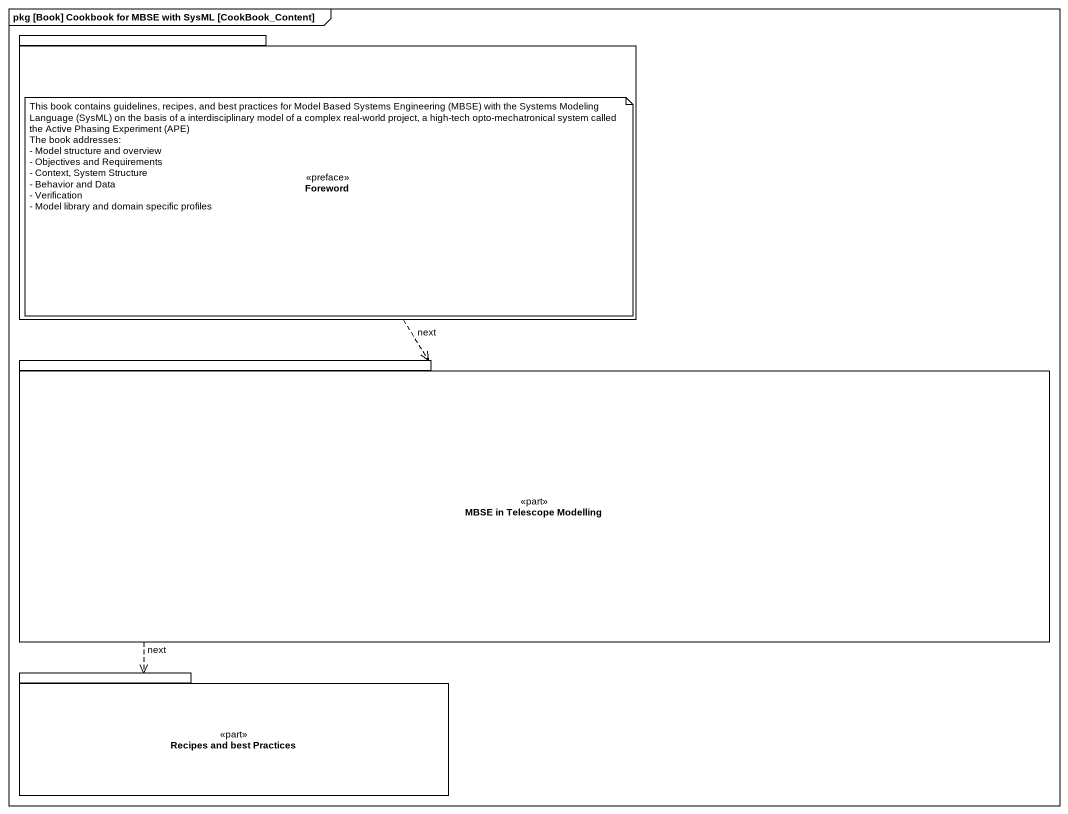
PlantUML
@startuml
mainframe pkg [Book] Cookbook for MBSE with SysML [CookBook_Content]
package Foreword <<preface>> {
}
package "MBSE in Telescope Modelling" as MBSE_in_Telescope_Modelling <<part>> {
}
package "Recipes and best Practices" as Recipes_and_best_Practices <<part>> {
}
Foreword ..> MBSE_in_Telescope_Modelling : next
MBSE_in_Telescope_Modelling ..> Recipes_and_best_Practices : next
note as N1
  This book contains guidelines, recipes, and best practices for Model Based Systems Engineering (MBSE) with the Systems Modeling Language (SysML) on the basis of a interdisciplinary model of a complex real-world project, a high-tech opto-mechatronical system called the Active Phasing Experiment (APE)
  The book addresses:
  - Model structure and overview
  - Objectives and Requirements
  - Context, System Structure
  - Behavior and Data
  - Verification
  - Model library and domain specific profiles
end note
@enduml
